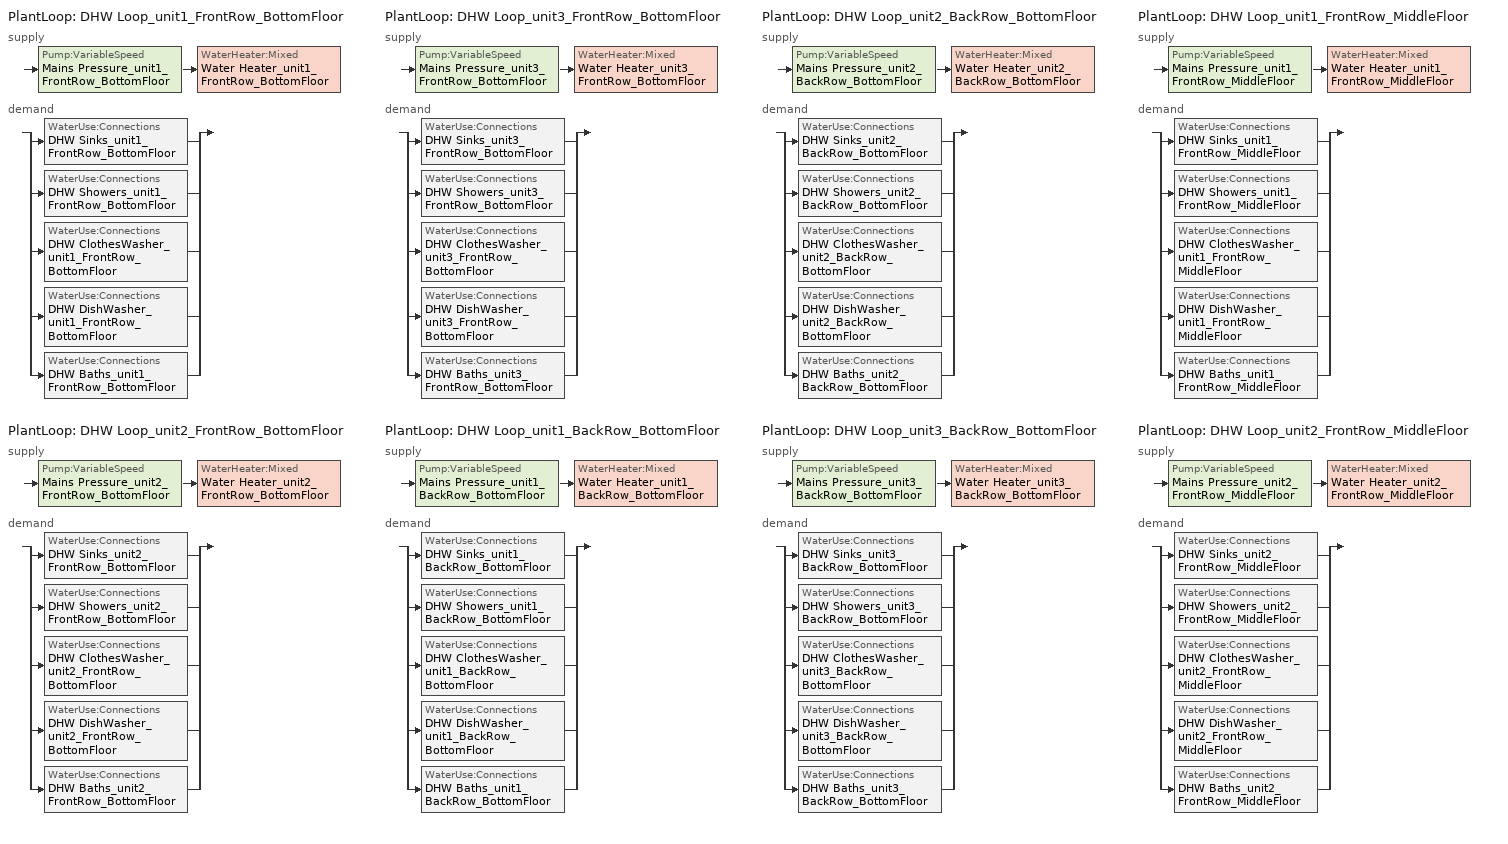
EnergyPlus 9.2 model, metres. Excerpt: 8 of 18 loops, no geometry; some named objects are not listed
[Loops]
PlantLoop 'DHW Loop_unit1_FrontRow_BottomFloor'
 supply: Pump:VariableSpeed 'Mains Pressure_unit1_FrontRow_BottomFloor' > WaterHeater:Mixed 'Water Heater_unit1_FrontRow_BottomFloor'
 demand: split
  | WaterUse:Connections 'DHW Sinks_unit1_FrontRow_BottomFloor'
  | WaterUse:Connections 'DHW Showers_unit1_FrontRow_BottomFloor'
  | WaterUse:Connections 'DHW ClothesWasher_unit1_FrontRow_BottomFloor'
  | WaterUse:Connections 'DHW DishWasher_unit1_FrontRow_BottomFloor'
  | WaterUse:Connections 'DHW Baths_unit1_FrontRow_BottomFloor'
PlantLoop 'DHW Loop_unit2_FrontRow_BottomFloor'
 supply: Pump:VariableSpeed 'Mains Pressure_unit2_FrontRow_BottomFloor' > WaterHeater:Mixed 'Water Heater_unit2_FrontRow_BottomFloor'
 demand: split
  | WaterUse:Connections 'DHW Sinks_unit2_FrontRow_BottomFloor'
  | WaterUse:Connections 'DHW Showers_unit2_FrontRow_BottomFloor'
  | WaterUse:Connections 'DHW ClothesWasher_unit2_FrontRow_BottomFloor'
  | WaterUse:Connections 'DHW DishWasher_unit2_FrontRow_BottomFloor'
  | WaterUse:Connections 'DHW Baths_unit2_FrontRow_BottomFloor'
PlantLoop 'DHW Loop_unit3_FrontRow_BottomFloor'
 supply: Pump:VariableSpeed 'Mains Pressure_unit3_FrontRow_BottomFloor' > WaterHeater:Mixed 'Water Heater_unit3_FrontRow_BottomFloor'
 demand: split
  | WaterUse:Connections 'DHW Sinks_unit3_FrontRow_BottomFloor'
  | WaterUse:Connections 'DHW Showers_unit3_FrontRow_BottomFloor'
  | WaterUse:Connections 'DHW ClothesWasher_unit3_FrontRow_BottomFloor'
  | WaterUse:Connections 'DHW DishWasher_unit3_FrontRow_BottomFloor'
  | WaterUse:Connections 'DHW Baths_unit3_FrontRow_BottomFloor'
PlantLoop 'DHW Loop_unit1_BackRow_BottomFloor'
 supply: Pump:VariableSpeed 'Mains Pressure_unit1_BackRow_BottomFloor' > WaterHeater:Mixed 'Water Heater_unit1_BackRow_BottomFloor'
 demand: split
  | WaterUse:Connections 'DHW Sinks_unit1_BackRow_BottomFloor'
  | WaterUse:Connections 'DHW Showers_unit1_BackRow_BottomFloor'
  | WaterUse:Connections 'DHW ClothesWasher_unit1_BackRow_BottomFloor'
  | WaterUse:Connections 'DHW DishWasher_unit1_BackRow_BottomFloor'
  | WaterUse:Connections 'DHW Baths_unit1_BackRow_BottomFloor'
PlantLoop 'DHW Loop_unit2_BackRow_BottomFloor'
 supply: Pump:VariableSpeed 'Mains Pressure_unit2_BackRow_BottomFloor' > WaterHeater:Mixed 'Water Heater_unit2_BackRow_BottomFloor'
 demand: split
  | WaterUse:Connections 'DHW Sinks_unit2_BackRow_BottomFloor'
  | WaterUse:Connections 'DHW Showers_unit2_BackRow_BottomFloor'
  | WaterUse:Connections 'DHW ClothesWasher_unit2_BackRow_BottomFloor'
  | WaterUse:Connections 'DHW DishWasher_unit2_BackRow_BottomFloor'
  | WaterUse:Connections 'DHW Baths_unit2_BackRow_BottomFloor'
PlantLoop 'DHW Loop_unit3_BackRow_BottomFloor'
 supply: Pump:VariableSpeed 'Mains Pressure_unit3_BackRow_BottomFloor' > WaterHeater:Mixed 'Water Heater_unit3_BackRow_BottomFloor'
 demand: split
  | WaterUse:Connections 'DHW Sinks_unit3_BackRow_BottomFloor'
  | WaterUse:Connections 'DHW Showers_unit3_BackRow_BottomFloor'
  | WaterUse:Connections 'DHW ClothesWasher_unit3_BackRow_BottomFloor'
  | WaterUse:Connections 'DHW DishWasher_unit3_BackRow_BottomFloor'
  | WaterUse:Connections 'DHW Baths_unit3_BackRow_BottomFloor'
PlantLoop 'DHW Loop_unit1_FrontRow_MiddleFloor'
 supply: Pump:VariableSpeed 'Mains Pressure_unit1_FrontRow_MiddleFloor' > WaterHeater:Mixed 'Water Heater_unit1_FrontRow_MiddleFloor'
 demand: split
  | WaterUse:Connections 'DHW Sinks_unit1_FrontRow_MiddleFloor'
  | WaterUse:Connections 'DHW Showers_unit1_FrontRow_MiddleFloor'
  | WaterUse:Connections 'DHW ClothesWasher_unit1_FrontRow_MiddleFloor'
  | WaterUse:Connections 'DHW DishWasher_unit1_FrontRow_MiddleFloor'
  | WaterUse:Connections 'DHW Baths_unit1_FrontRow_MiddleFloor'
PlantLoop 'DHW Loop_unit2_FrontRow_MiddleFloor'
 supply: Pump:VariableSpeed 'Mains Pressure_unit2_FrontRow_MiddleFloor' > WaterHeater:Mixed 'Water Heater_unit2_FrontRow_MiddleFloor'
 demand: split
  | WaterUse:Connections 'DHW Sinks_unit2_FrontRow_MiddleFloor'
  | WaterUse:Connections 'DHW Showers_unit2_FrontRow_MiddleFloor'
  | WaterUse:Connections 'DHW ClothesWasher_unit2_FrontRow_MiddleFloor'
  | WaterUse:Connections 'DHW DishWasher_unit2_FrontRow_MiddleFloor'
  | WaterUse:Connections 'DHW Baths_unit2_FrontRow_MiddleFloor'
[HVACTemplate:Zone:IdealLoadsAirSystem] Template Thermostat=dual_thermostat; System Availability Schedule=always_avail; Maximum Heating Supply Air Temperature {C}=80; Maximum Heating Supply Air Humidity Ratio {kgWater/kgDryAir}=0.01; Minimum Cooling Supply Air Humidity Ratio {kgWater/kgDryAir}=0.008; Heating Limit=NoLimit; Maximum Heating Air Flow Rate {m3/s}=autosize; Maximum Sensible Heating Capacity {W}=autosize; Cooling Limit=NoLimit; Maximum Cooling Air Flow Rate {m3/s}=autosize; Maximum Total Cooling Capacity {W}=autosize; Heating Availability Schedule=always_avail; Cooling Availability Schedule=always_avail; Dehumidification Control Type=None; Cooling Sensible Heat Ratio=0.7; Humidification Control Type=None; Outdoor Air Method=Flow/Area; Outdoor Air Flow Rate per Person {m3/s}=0; Outdoor Air Flow Rate per Zone Floor Area {m3/s-m2}=0.000002; Outdoor Air Flow Rate per Zone {m3/s}=0; Demand Controlled Ventilation Type=None; Outdoor Air Economizer Type=NoEconomizer; Heat Recovery Type=None
Name | Minimum Cooling Supply Air Temperature {C}
living_unit1_FrontRow_BottomFloor | 12
living_unit2_FrontRow_BottomFloor; living_unit3_FrontRow_BottomFloor; living_unit1_BackRow_BottomFloor; living_unit2_BackRow_BottomFloor; living_unit3_BackRow_BottomFloor; living_unit1_FrontRow_MiddleFloor; living_unit2_FrontRow_MiddleFloor; living_unit3_FrontRow_MiddleFloor; living_unit1_BackRow_MiddleFloor; living_unit2_BackRow_MiddleFloor; living_unit3_BackRow_MiddleFloor; living_unit3_BackRow_TopFloor; living_unit2_BackRow_TopFloor; living_unit1_BackRow_TopFloor | 13
[Sizing:Plant] Loop Type=Heating; Design Loop Exit Temperature {C}=48.8889; Loop Design Temperature Difference {deltaC}=5.55556
DHW Loop_unit1_FrontRow_BottomFloor; DHW Loop_unit2_FrontRow_BottomFloor; DHW Loop_unit3_FrontRow_BottomFloor; DHW Loop_unit1_BackRow_BottomFloor; DHW Loop_unit2_BackRow_BottomFloor; DHW Loop_unit3_BackRow_BottomFloor; DHW Loop_unit1_FrontRow_MiddleFloor; DHW Loop_unit2_FrontRow_MiddleFloor
[Pump:VariableSpeed] Design Maximum Flow Rate {m3/s}=autosize; Design Pump Head {Pa}=1; Design Power Consumption {W}=0; Motor Efficiency=1; Fraction of Motor Inefficiencies to Fluid Stream=0; Coefficient 1 of the Part Load Performance Curve=0; Coefficient 2 of the Part Load Performance Curve=1; Coefficient 3 of the Part Load Performance Curve=0; Coefficient 4 of the Part Load Performance Curve=0; Design Minimum Flow Rate {m3/s}=0; Pump Control Type=Intermittent
Mains Pressure_unit1_FrontRow_BottomFloor; Mains Pressure_unit2_FrontRow_BottomFloor; Mains Pressure_unit3_FrontRow_BottomFloor; Mains Pressure_unit1_BackRow_BottomFloor; Mains Pressure_unit2_BackRow_BottomFloor; Mains Pressure_unit3_BackRow_BottomFloor; Mains Pressure_unit1_FrontRow_MiddleFloor; Mains Pressure_unit2_FrontRow_MiddleFloor
[WaterHeater:Mixed] Tank Volume {m3}=0.151416; Setpoint Temperature Schedule=dhw_setpt; Deadband Temperature Difference {deltaC}=2; Maximum Temperature Limit {C}=50; Heater Control Type=Cycle; Heater Maximum Capacity {W}=autosize; Heater Minimum Capacity {W}=0; Heater Ignition Minimum Flow Rate {m3/s}=0; Heater Fuel Type=naturalgas; Heater Thermal Efficiency=0.8; Ambient Temperature Indicator=Zone; Ambient Temperature Zone=living_unit1_FrontRow_BottomFloor; Off Cycle Loss Coefficient to Ambient Temperature {W/K}=5.71167; Off Cycle Loss Fraction to Zone=1; On Cycle Loss Coefficient to Ambient Temperature {W/K}=5.71167; On Cycle Loss Fraction to Zone=1; Peak Use Flow Rate {m3/s}=0; Use Side Effectiveness=1; Source Side Effectiveness=1; Use Side Design Flow Rate {m3/s}=autosize; Source Side Design Flow Rate {m3/s}=0; Indirect Water Heating Recovery Time {hr}=1.5
Water Heater_unit1_FrontRow_BottomFloor; Water Heater_unit2_FrontRow_BottomFloor; Water Heater_unit3_FrontRow_BottomFloor; Water Heater_unit1_BackRow_BottomFloor; Water Heater_unit2_BackRow_BottomFloor; Water Heater_unit3_BackRow_BottomFloor; Water Heater_unit1_FrontRow_MiddleFloor; Water Heater_unit2_FrontRow_MiddleFloor
[WaterHeater:Sizing] Design Mode=ResidentialHUD-FHAMinimum; Number of Bedrooms=2; Number of Bathrooms=2
Water Heater_unit1_FrontRow_BottomFloor; Water Heater_unit2_FrontRow_BottomFloor; Water Heater_unit3_FrontRow_BottomFloor; Water Heater_unit1_BackRow_BottomFloor; Water Heater_unit2_BackRow_BottomFloor; Water Heater_unit3_BackRow_BottomFloor; Water Heater_unit1_FrontRow_MiddleFloor; Water Heater_unit2_FrontRow_MiddleFloor
[PlantLoop] Fluid Type=Water; Maximum Loop Temperature {C}=100; Minimum Loop Temperature {C}=0; Maximum Loop Flow Rate {m3/s}=autosize; Minimum Loop Flow Rate {m3/s}=0; Plant Loop Volume {m3}=autocalculate; Load Distribution Scheme=Optimal
Name | Plant Equipment Operation Scheme
DHW Loop_unit1_FrontRow_BottomFloor | DHW Loop Operation_unit1_FrontRow_BottomFloor
DHW Loop_unit2_FrontRow_BottomFloor | DHW Loop Operation_unit2_FrontRow_BottomFloor
DHW Loop_unit3_FrontRow_BottomFloor | DHW Loop Operation_unit3_FrontRow_BottomFloor
DHW Loop_unit1_BackRow_BottomFloor | DHW Loop Operation_unit1_BackRow_BottomFloor
DHW Loop_unit2_BackRow_BottomFloor | DHW Loop Operation_unit2_BackRow_BottomFloor
DHW Loop_unit3_BackRow_BottomFloor | DHW Loop Operation_unit3_BackRow_BottomFloor
DHW Loop_unit1_FrontRow_MiddleFloor | DHW Loop Operation_unit1_FrontRow_MiddleFloor
DHW Loop_unit2_FrontRow_MiddleFloor | DHW Loop Operation_unit2_FrontRow_MiddleFloor
[PlantEquipmentList]
DHW Plant Equipment_unit1_FrontRow_BottomFloor: Water Heater_unit1_FrontRow_BottomFloor
DHW Plant Equipment_unit2_FrontRow_BottomFloor: Water Heater_unit2_FrontRow_BottomFloor
DHW Plant Equipment_unit3_FrontRow_BottomFloor: Water Heater_unit3_FrontRow_BottomFloor
DHW Plant Equipment_unit1_BackRow_BottomFloor: Water Heater_unit1_BackRow_BottomFloor
DHW Plant Equipment_unit2_BackRow_BottomFloor: Water Heater_unit2_BackRow_BottomFloor
DHW Plant Equipment_unit3_BackRow_BottomFloor: Water Heater_unit3_BackRow_BottomFloor
DHW Plant Equipment_unit1_FrontRow_MiddleFloor: Water Heater_unit1_FrontRow_MiddleFloor
DHW Plant Equipment_unit2_FrontRow_MiddleFloor: Water Heater_unit2_FrontRow_MiddleFloor
[PlantEquipmentOperation:HeatingLoad] Load Range 1 Lower Limit {W}=0; Load Range 1 Upper Limit {W}=1000000000000000
Name | Range 1 Equipment List
DHW Control Scheme_unit1_FrontRow_BottomFloor | DHW Plant Equipment_unit1_FrontRow_BottomFloor
DHW Control Scheme_unit2_FrontRow_BottomFloor | DHW Plant Equipment_unit2_FrontRow_BottomFloor
DHW Control Scheme_unit3_FrontRow_BottomFloor | DHW Plant Equipment_unit3_FrontRow_BottomFloor
DHW Control Scheme_unit1_BackRow_BottomFloor | DHW Plant Equipment_unit1_BackRow_BottomFloor
DHW Control Scheme_unit2_BackRow_BottomFloor | DHW Plant Equipment_unit2_BackRow_BottomFloor
DHW Control Scheme_unit3_BackRow_BottomFloor | DHW Plant Equipment_unit3_BackRow_BottomFloor
DHW Control Scheme_unit1_FrontRow_MiddleFloor | DHW Plant Equipment_unit1_FrontRow_MiddleFloor
DHW Control Scheme_unit2_FrontRow_MiddleFloor | DHW Plant Equipment_unit2_FrontRow_MiddleFloor
[PlantEquipmentOperationSchemes] Control Scheme 1 Schedule=always_avail
Name | Control Scheme 1
DHW Loop Operation_unit1_FrontRow_BottomFloor | DHW Control Scheme_unit1_FrontRow_BottomFloor
DHW Loop Operation_unit2_FrontRow_BottomFloor | DHW Control Scheme_unit2_FrontRow_BottomFloor
DHW Loop Operation_unit3_FrontRow_BottomFloor | DHW Control Scheme_unit3_FrontRow_BottomFloor
DHW Loop Operation_unit1_BackRow_BottomFloor | DHW Control Scheme_unit1_BackRow_BottomFloor
DHW Loop Operation_unit2_BackRow_BottomFloor | DHW Control Scheme_unit2_BackRow_BottomFloor
DHW Loop Operation_unit3_BackRow_BottomFloor | DHW Control Scheme_unit3_BackRow_BottomFloor
DHW Loop Operation_unit1_FrontRow_MiddleFloor | DHW Control Scheme_unit1_FrontRow_MiddleFloor
DHW Loop Operation_unit2_FrontRow_MiddleFloor | DHW Control Scheme_unit2_FrontRow_MiddleFloor
[SetpointManager:Scheduled] Control Variable=Temperature; Schedule=DHWSupplySetpoint
Name | Setpoint Node or NodeList
DHW Loop Setpoint Manager_unit1_FrontRow_BottomFloor | DHW Supply Outlet Node_unit1_FrontRow_BottomFloor
DHW Loop Setpoint Manager_unit2_FrontRow_BottomFloor | DHW Supply Outlet Node_unit2_FrontRow_BottomFloor
DHW Loop Setpoint Manager_unit3_FrontRow_BottomFloor | DHW Supply Outlet Node_unit3_FrontRow_BottomFloor
DHW Loop Setpoint Manager_unit1_BackRow_BottomFloor | DHW Supply Outlet Node_unit1_BackRow_BottomFloor
DHW Loop Setpoint Manager_unit2_BackRow_BottomFloor | DHW Supply Outlet Node_unit2_BackRow_BottomFloor
DHW Loop Setpoint Manager_unit3_BackRow_BottomFloor | DHW Supply Outlet Node_unit3_BackRow_BottomFloor
DHW Loop Setpoint Manager_unit1_FrontRow_MiddleFloor | DHW Supply Outlet Node_unit1_FrontRow_MiddleFloor
DHW Loop Setpoint Manager_unit2_FrontRow_MiddleFloor | DHW Supply Outlet Node_unit2_FrontRow_MiddleFloor
[WaterUse:Equipment]
Name | Peak Flow Rate {m3/s} | Flow Rate Fraction Schedule | Target Temperature Schedule
Clothes Washer_unit1_FrontRow_BottomFloor; Clothes Washer_unit2_FrontRow_BottomFloor; Clothes Washer_unit3_FrontRow_BottomFloor; Clothes Washer_unit1_BackRow_BottomFloor; Clothes Washer_unit2_BackRow_BottomFloor; Clothes Washer_unit3_BackRow_BottomFloor; Clothes Washer_unit1_FrontRow_MiddleFloor; Clothes Washer_unit2_FrontRow_MiddleFloor | 1.08128e-06 | ClothesWasher | CWWaterTempSchedule
Dishwasher_unit1_FrontRow_BottomFloor; Dishwasher_unit2_FrontRow_BottomFloor; Dishwasher_unit3_FrontRow_BottomFloor; Dishwasher_unit1_BackRow_BottomFloor; Dishwasher_unit2_BackRow_BottomFloor; Dishwasher_unit3_BackRow_BottomFloor; Dishwasher_unit1_FrontRow_MiddleFloor; Dishwasher_unit2_FrontRow_MiddleFloor | 4.24457e-07 | Dishwasher | DWWaterTempSchedule
Sinks_unit1_FrontRow_BottomFloor; Sinks_unit2_FrontRow_BottomFloor; Sinks_unit3_FrontRow_BottomFloor; Sinks_unit1_BackRow_BottomFloor; Sinks_unit2_BackRow_BottomFloor; Sinks_unit3_BackRow_BottomFloor; Sinks_unit1_FrontRow_MiddleFloor; Sinks_unit2_FrontRow_MiddleFloor | 1.41632e-06 | Sinks | SSBWaterTempSchedule
Showers_unit1_FrontRow_BottomFloor; Showers_unit2_FrontRow_BottomFloor; Showers_unit3_FrontRow_BottomFloor; Showers_unit1_BackRow_BottomFloor; Showers_unit2_BackRow_BottomFloor; Showers_unit3_BackRow_BottomFloor; Showers_unit1_FrontRow_MiddleFloor; Showers_unit2_FrontRow_MiddleFloor | 2.52108e-06 | Showers | SSBWaterTempSchedule
Baths_unit1_FrontRow_BottomFloor; Baths_unit2_FrontRow_BottomFloor; Baths_unit3_FrontRow_BottomFloor; Baths_unit1_BackRow_BottomFloor; Baths_unit2_BackRow_BottomFloor; Baths_unit3_BackRow_BottomFloor; Baths_unit1_FrontRow_MiddleFloor; Baths_unit2_FrontRow_MiddleFloor | 6.46379e-07 | Baths | SSBWaterTempSchedule
[WaterUse:Connections] Drain Water Heat Exchanger Type=None
Name | Water Use Equipment 1
DHW Sinks_unit1_FrontRow_BottomFloor | Sinks_unit1_FrontRow_BottomFloor
DHW Showers_unit1_FrontRow_BottomFloor | Showers_unit1_FrontRow_BottomFloor
DHW ClothesWasher_unit1_FrontRow_BottomFloor | Clothes Washer_unit1_FrontRow_BottomFloor
DHW DishWasher_unit1_FrontRow_BottomFloor | Dishwasher_unit1_FrontRow_BottomFloor
DHW Baths_unit1_FrontRow_BottomFloor | Baths_unit1_FrontRow_BottomFloor
DHW Sinks_unit2_FrontRow_BottomFloor | Sinks_unit2_FrontRow_BottomFloor
DHW Showers_unit2_FrontRow_BottomFloor | Showers_unit2_FrontRow_BottomFloor
DHW ClothesWasher_unit2_FrontRow_BottomFloor | Clothes Washer_unit2_FrontRow_BottomFloor
DHW DishWasher_unit2_FrontRow_BottomFloor | Dishwasher_unit2_FrontRow_BottomFloor
DHW Baths_unit2_FrontRow_BottomFloor | Baths_unit2_FrontRow_BottomFloor
DHW Sinks_unit3_FrontRow_BottomFloor | Sinks_unit3_FrontRow_BottomFloor
DHW Showers_unit3_FrontRow_BottomFloor | Showers_unit3_FrontRow_BottomFloor
DHW ClothesWasher_unit3_FrontRow_BottomFloor | Clothes Washer_unit3_FrontRow_BottomFloor
DHW DishWasher_unit3_FrontRow_BottomFloor | Dishwasher_unit3_FrontRow_BottomFloor
DHW Baths_unit3_FrontRow_BottomFloor | Baths_unit3_FrontRow_BottomFloor
DHW Sinks_unit1_BackRow_BottomFloor | Sinks_unit1_BackRow_BottomFloor
DHW Showers_unit1_BackRow_BottomFloor | Showers_unit1_BackRow_BottomFloor
DHW ClothesWasher_unit1_BackRow_BottomFloor | Clothes Washer_unit1_BackRow_BottomFloor
DHW DishWasher_unit1_BackRow_BottomFloor | Dishwasher_unit1_BackRow_BottomFloor
DHW Baths_unit1_BackRow_BottomFloor | Baths_unit1_BackRow_BottomFloor
DHW Sinks_unit2_BackRow_BottomFloor | Sinks_unit2_BackRow_BottomFloor
DHW Showers_unit2_BackRow_BottomFloor | Showers_unit2_BackRow_BottomFloor
DHW ClothesWasher_unit2_BackRow_BottomFloor | Clothes Washer_unit2_BackRow_BottomFloor
DHW DishWasher_unit2_BackRow_BottomFloor | Dishwasher_unit2_BackRow_BottomFloor
DHW Baths_unit2_BackRow_BottomFloor | Baths_unit2_BackRow_BottomFloor
DHW Sinks_unit3_BackRow_BottomFloor | Sinks_unit3_BackRow_BottomFloor
DHW Showers_unit3_BackRow_BottomFloor | Showers_unit3_BackRow_BottomFloor
DHW ClothesWasher_unit3_BackRow_BottomFloor | Clothes Washer_unit3_BackRow_BottomFloor
DHW DishWasher_unit3_BackRow_BottomFloor | Dishwasher_unit3_BackRow_BottomFloor
DHW Baths_unit3_BackRow_BottomFloor | Baths_unit3_BackRow_BottomFloor
DHW Sinks_unit1_FrontRow_MiddleFloor | Sinks_unit1_FrontRow_MiddleFloor
DHW Showers_unit1_FrontRow_MiddleFloor | Showers_unit1_FrontRow_MiddleFloor
DHW ClothesWasher_unit1_FrontRow_MiddleFloor | Clothes Washer_unit1_FrontRow_MiddleFloor
DHW DishWasher_unit1_FrontRow_MiddleFloor | Dishwasher_unit1_FrontRow_MiddleFloor
DHW Baths_unit1_FrontRow_MiddleFloor | Baths_unit1_FrontRow_MiddleFloor
DHW Sinks_unit2_FrontRow_MiddleFloor | Sinks_unit2_FrontRow_MiddleFloor
DHW Showers_unit2_FrontRow_MiddleFloor | Showers_unit2_FrontRow_MiddleFloor
DHW ClothesWasher_unit2_FrontRow_MiddleFloor | Clothes Washer_unit2_FrontRow_MiddleFloor
DHW DishWasher_unit2_FrontRow_MiddleFloor | Dishwasher_unit2_FrontRow_MiddleFloor
DHW Baths_unit2_FrontRow_MiddleFloor | Baths_unit2_FrontRow_MiddleFloor
[Schedule:Day:Hourly]
DishwasherWeekday: 0.129162, 0.0573867, 0.042998, 0.0286934, 0.0286934, 0.0860801, 0.172244, 0.258408, 0.488208, 0.545594, 0.473819, 0.402044, 0.344573, 0.387655, 0.315879, 0.301491, 0.315879, 0.416348, 0.732312, 0.933333, 0.761005, 0.559983, 0.373266, 0.258408
DishwasherWeekend: 0.138388, 0.0614858, 0.0460692, 0.0307429, 0.0307429, 0.0922286, 0.184547, 0.276866, 0.52308, 0.584565, 0.507663, 0.430761, 0.369185, 0.415344, 0.338442, 0.323026, 0.338442, 0.446087, 0.78462, 1, 0.815362, 0.599982, 0.399928, 0.276866
DishwasherVacation; ClothesWasherVacation; SinksVacation; ShowersVacation; BathsVacation: 0, 0, 0, 0, 0, 0, 0, 0, 0, 0, 0, 0, 0, 0, 0, 0, 0, 0, 0, 0, 0, 0, 0, 0
ClothesWasherWeekday: 0.0887931, 0.0710155, 0.0354602, 0.0354602, 0.0710155, 0.106571, 0.213142, 0.461934, 0.692948, 0.817391, 0.799614, 0.710725, 0.639615, 0.568599, 0.497489, 0.461934, 0.479711, 0.461934, 0.461934, 0.461934, 0.461934, 0.444156, 0.30203, 0.159904
ClothesWasherWeekend: 0.10863, 0.0868807, 0.0433822, 0.0433822, 0.0868807, 0.130379, 0.260758, 0.565131, 0.847755, 1, 0.978251, 0.869505, 0.782508, 0.695627, 0.60863, 0.565131, 0.586881, 0.565131, 0.565131, 0.565131, 0.565131, 0.543382, 0.369505, 0.195627
SinksWeekday: 0.178431, 0.0855612, 0.0641394, 0.0641394, 0.0855612, 0.228457, 0.535419, 0.785298, 0.828142, 0.778116, 0.685372, 0.628163, 0.613924, 0.57108, 0.521054, 0.542476, 0.606741, 0.820959, 0.942308, 0.870986, 0.71385, 0.606741, 0.499758, 0.342623
SinksWeekend: 0.189355, 0.0907997, 0.0680663, 0.0680663, 0.0907997, 0.242445, 0.5682, 0.833378, 0.878845, 0.825756, 0.727334, 0.666622, 0.651511, 0.606044, 0.552955, 0.575689, 0.643889, 0.871222, 1, 0.924311, 0.757555, 0.643889, 0.530356, 0.3636
ShowersWeekday: 0.0847763, 0.0384986, 0.0269887, 0.0384986, 0.107955, 0.4088, 0.933333, 0.925634, 0.752112, 0.5901, 0.474366, 0.374111, 0.269967, 0.231389, 0.20051, 0.20821, 0.239088, 0.308545, 0.335533, 0.335533, 0.331644, 0.323944, 0.231389, 0.165822
ShowersWeekend: 0.0908318, 0.0412485, 0.0289165, 0.0412485, 0.115666, 0.438, 1, 0.99175, 0.805834, 0.63225, 0.50825, 0.400833, 0.28925, 0.247916, 0.214832, 0.223082, 0.256166, 0.330583, 0.3595, 0.3595, 0.355333, 0.347083, 0.247916, 0.177666
BathsWeekday: 0.0549341, 0.0274671, 0.0274671, 0.0274671, 0.0549341, 0.137335, 0.329676, 0.412077, 0.467011, 0.412077, 0.329676, 0.247203, 0.219736, 0.164802, 0.164802, 0.164802, 0.274742, 0.329676, 0.549483, 0.714286, 0.714286, 0.549483, 0.467011, 0.274742
BathsWeekend: 0.0769078, 0.0384539, 0.0384539, 0.0384539, 0.0769078, 0.192269, 0.461546, 0.576908, 0.653816, 0.576908, 0.461546, 0.346085, 0.307631, 0.230723, 0.230723, 0.230723, 0.384638, 0.461546, 0.769277, 1, 1, 0.769277, 0.653816, 0.384638
[Schedule:Week:Compact]
DishwasherWeek: Weekdays, DishwasherWeekday, CustomDay1, DishwasherVacation, AllOtherDays, DishwasherWeekend
ClothesWasherWeek: Weekdays, ClothesWasherWeekday, CustomDay1, ClothesWasherVacation, AllOtherDays, ClothesWasherWeekend
SinksWeek: Weekdays, SinksWeekday, CustomDay1, SinksVacation, AllOtherDays, SinksWeekend
ShowersWeek: Weekdays, ShowersWeekday, CustomDay1, ShowersVacation, AllOtherDays, ShowersWeekend
BathsWeek: Weekdays, BathsWeekday, CustomDay1, BathsVacation, AllOtherDays, BathsWeekend
[Schedule:Year]
Dishwasher: DishwasherWeek, 1, 1, 12, 31
ClothesWasher: ClothesWasherWeek, 1, 1, 12, 31
Sinks: SinksWeek, 1, 1, 12, 31
Showers: ShowersWeek, 1, 1, 12, 31
Baths: BathsWeek, 1, 1, 12, 31
[Schedule:Compact]
dhw_setpt: Through: 12/31, For: AllDays, Until 24:00, 48
always_avail: Through: 12/31, For: AllDays, Until: 24:00, 1
[Schedule:Constant]
Name | Hourly Value
DWWaterTempSchedule; CWWaterTempSchedule; DHWSupplySetpoint | 48.8889
SSBWaterTempSchedule | 40.5556
